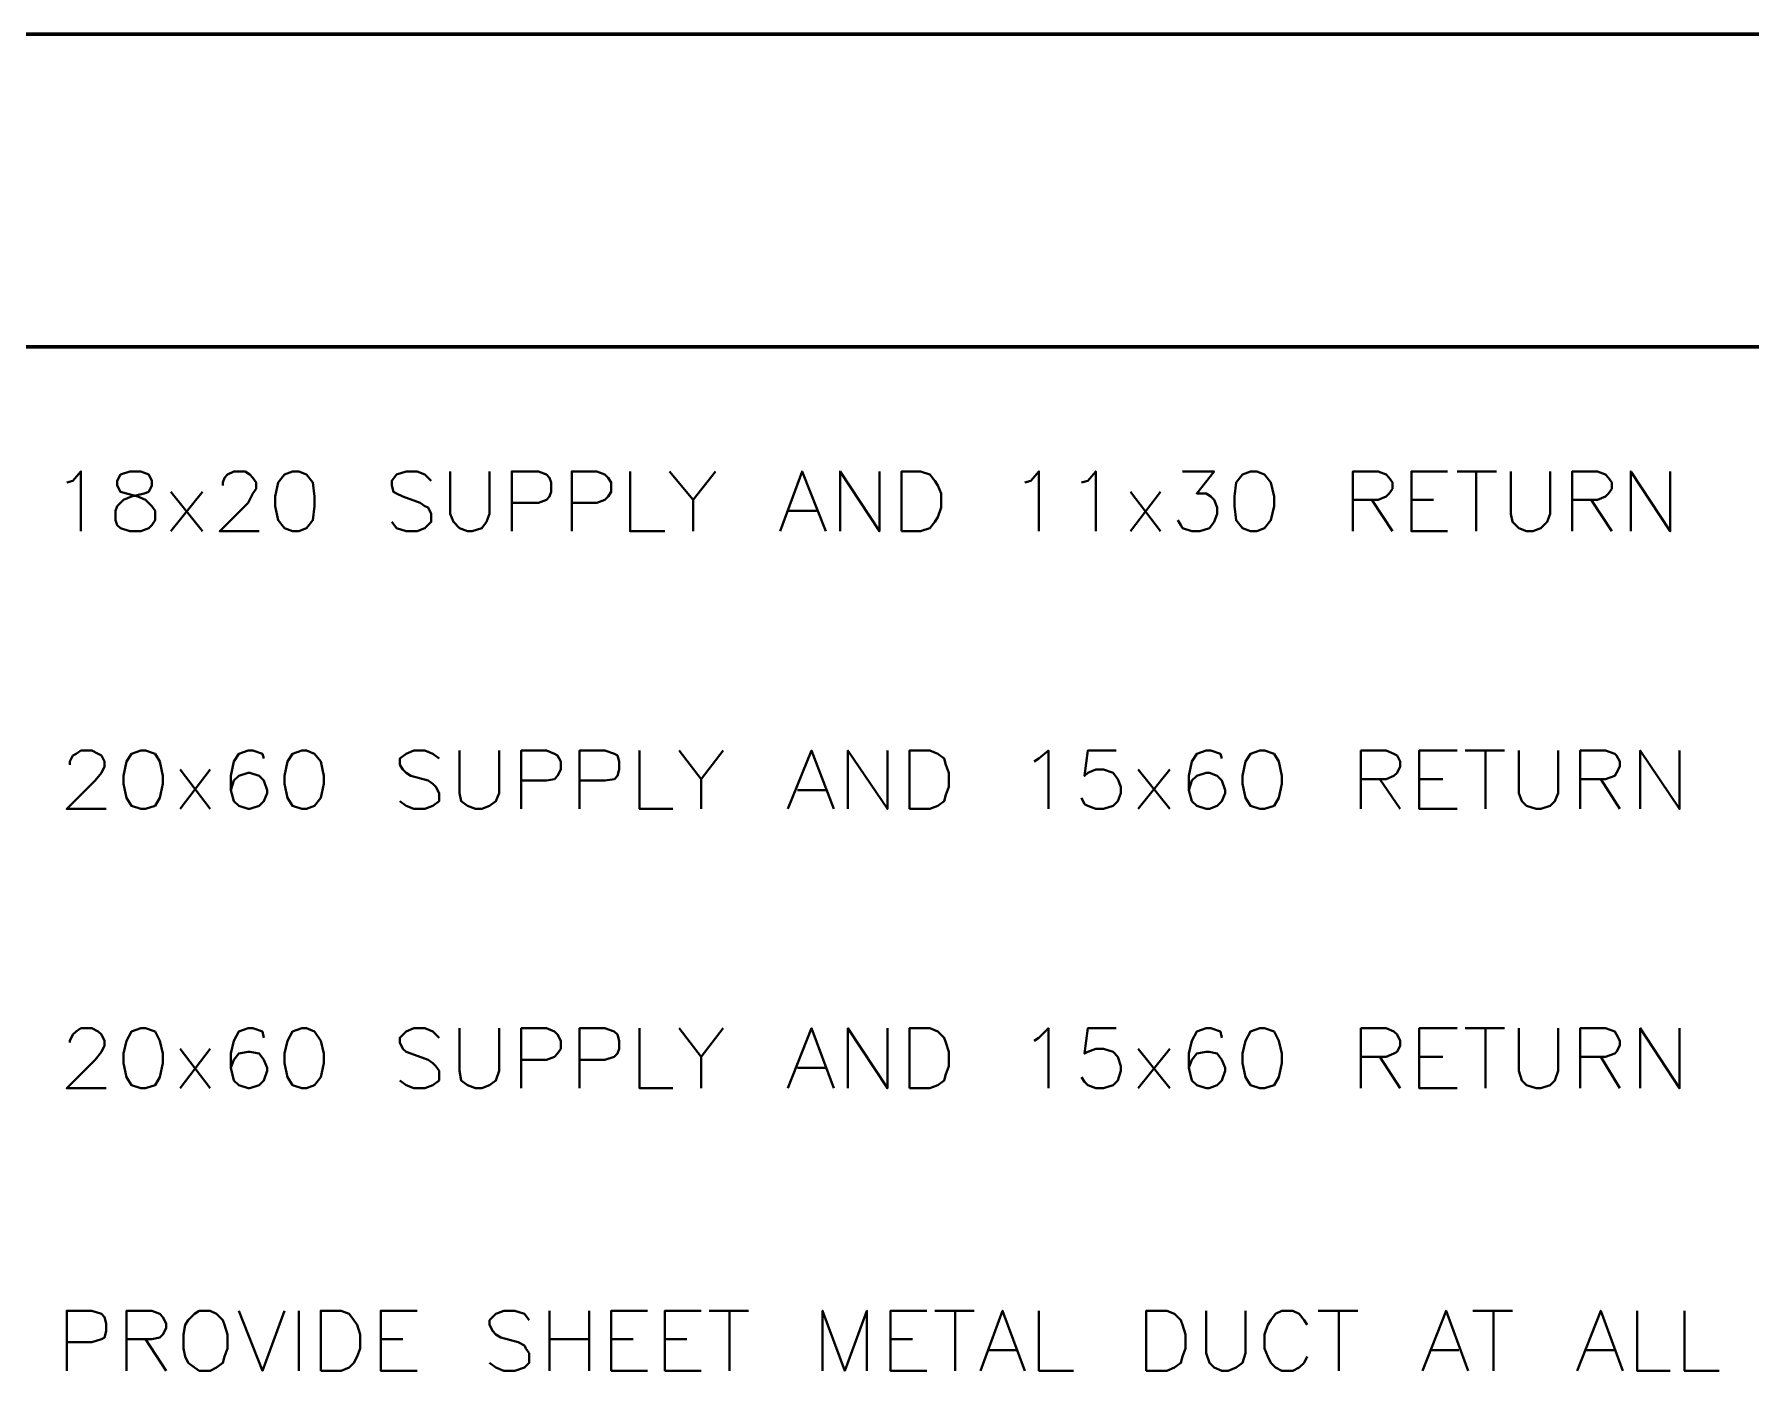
# Model space of a CAD drawing. Header units: inches. Extents: x 5 to 516, y -193 to 129.
# Drawn here: x 381.27 to 392.15, y -163.57 to -155.1 of the extents above; entities that cross this region are included whole.
import ezdxf

# ---------------------------------------------------------------- set-up
doc = ezdxf.new("R2010")
doc.units = ezdxf.units.IN
doc.header["$MEASUREMENT"] = 0
doc.layers.add('PDF10_Geometry', color=7, linetype='Continuous')

msp = doc.modelspace()

# ---------------------------------------------------------------- linework, layer by layer
at = {"layer": 'PDF10_Geometry', "lineweight": 60}
for points in [[(357.0896039, -155.0962878), (450.1758235, -155.0962878)], [(357.0896039, -157.0762074), (450.1758235, -157.0762074)]]:
    msp.add_lwpolyline(points, dxfattribs=at)
at = {"layer": 'PDF10_Geometry', "lineweight": 40}
for points in [[(381.47861, -157.9361759), (381.5186084, -157.9261763), (381.5686064, -157.8661787), (381.5686064, -158.2461633)], [(382.4685732, -157.9561751), (382.4685732, -157.9361759), (382.4785728, -157.9061771), (382.498572, -157.8861779), (382.5385704, -157.8661787), (382.6085675, -157.8661787), (382.6385663, -157.8861779), (382.6585655, -157.9061771), (382.6785647, -157.9361759), (382.6785647, -157.9761742), (382.6585655, -158.006173), (382.6285667, -158.0661706), (382.448574, -158.2461633), (382.6985639, -158.2461633)], [(383.7885196, -157.9261763), (383.7485212, -157.8861779), (383.6985232, -157.8661787), (383.6285261, -157.8661787), (383.5685285, -157.8861779), (383.5385297, -157.9261763), (383.5385297, -157.9561751), (383.5485293, -157.9961734), (383.5685285, -158.006173), (383.6085269, -158.0261722), (383.7185224, -158.0661706), (383.7485212, -158.0861698), (383.7685204, -158.0961694), (383.7885196, -158.1361677), (383.7885196, -158.1861657), (383.7485212, -158.2261641), (383.6985232, -158.2461633), (383.6285261, -158.2461633), (383.5685285, -158.2261641), (383.5385297, -158.1861657)], [(383.9085147, -157.8661787), (383.9085147, -158.1361677), (383.9285139, -158.1861657), (383.9685123, -158.2261641), (384.0185102, -158.2461633), (384.048509, -158.2461633), (384.1085066, -158.2261641), (384.1385054, -158.1861657), (384.1585046, -158.1361677), (384.1585046, -157.8661787)], [(384.2984955, -158.2461633), (384.2984955, -157.8661787), (384.4684886, -157.8661787), (384.5184866, -157.8861779), (384.5384857, -157.9061771), (384.5484853, -157.9361759), (384.5484853, -157.9961734), (384.5384857, -158.0261722), (384.5184866, -158.0461714), (384.4684886, -158.0661706), (384.2984955, -158.0661706)], [(384.6784801, -158.2461633), (384.6784801, -157.8661787), (384.8384736, -157.8661787), (384.8884715, -157.8861779), (384.9084707, -157.9061771), (384.9284699, -157.9361759), (384.9284699, -157.9961734), (384.9084707, -158.0261722), (384.8884715, -158.0461714), (384.8384736, -158.0661706), (384.6784801, -158.0661706)], [(385.0484684, -157.8661787), (385.0484684, -158.2461633), (385.2684595, -158.2461633)], [(385.2984549, -157.8661787), (385.4484488, -158.0461714), (385.4484488, -158.2461633)], [(385.5884465, -157.8661787), (385.4484522, -158.0461714)], [(385.9984265, -158.2461633), (386.1384208, -157.8661787), (386.2884147, -158.2461633)], [(386.378411, -158.2461633), (386.378411, -157.8661787), (386.6284009, -158.2461633), (386.6284009, -157.8661787)], [(387.5483669, -157.9361759), (387.5883653, -157.9261763), (387.6383632, -157.8661787), (387.6383632, -158.2461633)], [(387.9083523, -157.9361759), (387.9483507, -157.9261763), (387.9983486, -157.8661787), (387.9983486, -158.2461633)], [(388.5483263, -157.8661787), (388.7483182, -157.8661787), (388.6383226, -158.006173), (388.6983202, -158.006173), (388.728319, -158.0261722), (388.7483182, -158.0461714), (388.7683174, -158.0961694), (388.7683174, -158.1361677), (388.7483182, -158.1861657), (388.7183194, -158.2261641), (388.6583218, -158.2461633), (388.6083238, -158.2461633), (388.5483263, -158.2261641), (388.5383267, -158.2061649), (388.5183275, -158.1761661)], [(389.6282824, -158.2461633), (389.6282824, -157.8661787), (389.7882759, -157.8661787), (389.8382739, -157.8861779), (389.8582731, -157.9061771), (389.8782723, -157.9361759), (389.8782723, -157.9761742), (389.8582731, -158.006173), (389.8382739, -158.0261722), (389.7882759, -158.0461714), (389.6282824, -158.0461714)], [(390.2282547, -158.2461633), (389.998264, -158.2461633), (389.998264, -157.8661787), (390.2282547, -157.8661787)], [(390.2882556, -157.8661787), (390.5382455, -157.8661787)], [(390.4082508, -157.8661787), (390.4082508, -158.2461633)], [(390.6282418, -157.8661787), (390.6282418, -158.1361677), (390.6382414, -158.1861657), (390.6782398, -158.2261641), (390.7282378, -158.2461633), (390.7682361, -158.2461633), (390.8182341, -158.2261641), (390.8582325, -158.1861657), (390.8782317, -158.1361677), (390.8782317, -157.8661787)], [(391.0182226, -158.2461633), (391.0182226, -157.8661787), (391.1782161, -157.8661787), (391.2282141, -157.8861779), (391.2482132, -157.9061771), (391.2682124, -157.9361759), (391.2682124, -157.9761742), (391.2482132, -158.006173), (391.2282141, -158.0261722), (391.1782161, -158.0461714), (391.0182226, -158.0461714)], [(391.388211, -158.2461633), (391.388211, -157.8661787), (391.6382008, -158.2461633), (391.6382008, -157.8661787)], [(382.1385832, -157.9961734), (382.3385751, -158.2461633)], [(382.3385751, -157.9961734), (382.1385832, -158.2461633)], [(388.2183363, -157.9961734), (388.4083286, -158.2461633)], [(388.408332, -157.9961734), (388.2183397, -158.2461633)], [(389.7482776, -158.0461714), (389.8782723, -158.2461633)], [(389.998264, -158.0461714), (390.1382583, -158.0461714)], [(391.1382177, -158.0461714), (391.2682124, -158.2461633)], [(386.0484278, -158.1161686), (386.2284205, -158.1161686)], [(381.4986092, -159.7261032), (381.4986092, -159.706104), (381.5186084, -159.6661056), (381.5386076, -159.656106), (381.5686064, -159.6361068), (381.6386035, -159.6361068), (381.6786019, -159.656106), (381.6986011, -159.6661056), (381.7186003, -159.706104), (381.7186003, -159.7361028), (381.6986011, -159.7761011), (381.6586027, -159.8260991), (381.47861, -160.0060918), (381.7285999, -160.0060918)], [(382.7285626, -159.6861048), (382.718563, -159.656106), (382.6585655, -159.6361068), (382.6285667, -159.6361068), (382.5685691, -159.656106), (382.5385704, -159.706104), (382.5185712, -159.7961003), (382.5185712, -159.8860967), (382.5385704, -159.9560938), (382.5685691, -159.9860926), (382.6285667, -160.0060918), (382.6385663, -160.0060918), (382.6985639, -159.9860926), (382.7285626, -159.9560938), (382.7485618, -159.9060959), (382.7485618, -159.8860967), (382.7285626, -159.8260991), (382.6985639, -159.7961003), (382.6385663, -159.7761011), (382.6285667, -159.7761011), (382.5685691, -159.7961003), (382.5385704, -159.8260991), (382.5185712, -159.8860967)], [(383.8385142, -159.6861048), (383.7985158, -159.656106), (383.7485178, -159.6361068), (383.6785207, -159.6361068), (383.6285227, -159.656106), (383.5885243, -159.6861048), (383.5885243, -159.7261032), (383.6085235, -159.756102), (383.6285227, -159.7761011), (383.6585215, -159.7961003), (383.768517, -159.8260991), (383.7985158, -159.8460983), (383.818515, -159.8660975), (383.8385142, -159.9060959), (383.8385142, -159.9560938), (383.7985158, -159.9860926), (383.7485178, -160.0060918), (383.6785207, -160.0060918), (383.6285227, -159.9860926), (383.5885243, -159.9560938)], [(383.9685123, -159.6361068), (383.9685123, -159.9060959), (383.9785119, -159.9560938), (384.0185102, -159.9860926), (384.0685082, -160.0060918), (384.1085066, -160.0060918), (384.1585046, -159.9860926), (384.1985029, -159.9560938), (384.2185021, -159.9060959), (384.2185021, -159.6361068)], [(384.3584931, -160.0060918), (384.3584931, -159.6361068), (384.5184866, -159.6361068), (384.5684845, -159.656106), (384.5884837, -159.6661056), (384.6084829, -159.706104), (384.6084829, -159.756102), (384.5884837, -159.7961003), (384.5684845, -159.8160995), (384.5184866, -159.8260991), (384.3584931, -159.8260991)], [(384.7284814, -160.0060918), (384.7284814, -159.6361068), (384.8884749, -159.6361068), (384.9484725, -159.656106), (384.9684717, -159.6661056), (384.9784713, -159.706104), (384.9784713, -159.756102), (384.9684717, -159.7961003), (384.9484725, -159.8160995), (384.8884749, -159.8260991), (384.7284814, -159.8260991)], [(385.108466, -159.6361068), (385.108466, -160.0060918), (385.3184575, -160.0060918)], [(385.3584524, -159.6361068), (385.4984468, -159.8160995), (385.4984468, -160.0060918)], [(385.6384411, -159.6361068), (385.4984468, -159.8160995)], [(386.0484278, -160.0060918), (386.1984217, -159.6361068), (386.338416, -160.0060918)], [(386.4284124, -160.0060918), (386.4284124, -159.6361068), (386.6784022, -160.0060918), (386.6784022, -159.6361068)], [(387.6083645, -159.706104), (387.6383632, -159.6861048), (387.6983608, -159.6361068), (387.6983608, -160.0060918)], [(388.1283433, -159.6361068), (387.9483507, -159.6361068), (387.9283515, -159.7961003), (387.9483507, -159.7761011), (387.9983486, -159.756102), (388.0483466, -159.756102), (388.1083442, -159.7761011), (388.1383429, -159.8160995), (388.1583421, -159.8660975), (388.1583421, -159.9060959), (388.1383429, -159.9560938), (388.1083442, -159.9860926), (388.0483466, -160.0060918), (387.9983486, -160.0060918), (387.9483507, -159.9860926), (387.9283515, -159.976093), (387.9083523, -159.9360946)], [(388.7983127, -159.6861048), (388.7883131, -159.656106), (388.7283156, -159.6361068), (388.6983168, -159.6361068), (388.6383192, -159.656106), (388.6083205, -159.706104), (388.5883213, -159.7961003), (388.5883213, -159.8860967), (388.6083205, -159.9560938), (388.6383192, -159.9860926), (388.6983168, -160.0060918), (388.718316, -160.0060918), (388.768314, -159.9860926), (388.7983127, -159.9560938), (388.8183119, -159.9060959), (388.8183119, -159.8860967), (388.7983127, -159.8260991), (388.768314, -159.7961003), (388.718316, -159.7761011), (388.6983168, -159.7761011), (388.6383192, -159.7961003), (388.6083205, -159.8260991), (388.5883213, -159.8860967)], [(389.678277, -160.0060918), (389.678277, -159.6361068), (389.8382705, -159.6361068), (389.8882685, -159.656106), (389.9082677, -159.6661056), (389.9282669, -159.706104), (389.9282669, -159.7361028), (389.9082677, -159.7761011), (389.8882685, -159.7961003), (389.8382705, -159.8160995), (389.678277, -159.8160995)], [(390.2882556, -160.0060918), (390.0482654, -160.0060918), (390.0482654, -159.6361068), (390.2882556, -159.6361068)], [(390.3382502, -159.6361068), (390.5882401, -159.6361068)], [(390.4682483, -159.6361068), (390.4682483, -160.0060918)], [(390.6782432, -159.6361068), (390.6782432, -159.9060959), (390.6982424, -159.9560938), (390.7282411, -159.9860926), (390.7882387, -160.0060918), (390.8182375, -160.0060918), (390.8782351, -159.9860926), (390.9082338, -159.9560938), (390.928233, -159.9060959), (390.928233, -159.6361068)], [(391.0682239, -160.0060918), (391.0682239, -159.6361068), (391.2282175, -159.6361068), (391.288215, -159.656106), (391.2982146, -159.6661056), (391.3182138, -159.706104), (391.3182138, -159.7361028), (391.2982146, -159.7761011), (391.288215, -159.7961003), (391.2282175, -159.8160995), (391.0682239, -159.8160995)], [(391.4482085, -160.0060918), (391.4482085, -159.6361068), (391.6981984, -160.0060918), (391.6981984, -159.6361068)], [(382.1985808, -159.756102), (382.3885731, -160.0060918)], [(382.3885764, -159.756102), (382.1985842, -160.0060918)], [(388.2683377, -159.756102), (388.4683295, -160.0060918)], [(388.4683295, -159.756102), (388.2683377, -160.0060918)], [(389.7982721, -159.8160995), (389.9282669, -160.0060918)], [(390.0482654, -159.8160995), (390.1982593, -159.8160995)], [(391.1982221, -159.8160995), (391.3182172, -160.0060918)], [(386.1084254, -159.8860967), (386.2884181, -159.8860967)], [(381.4985956, -161.4860249), (381.4985956, -161.4760253), (381.5185948, -161.4360269), (381.538594, -161.4160278), (381.5685928, -161.3960286), (381.6385899, -161.3960286), (381.6785883, -161.4160278), (381.6985875, -161.4360269), (381.7185867, -161.4760253), (381.7185867, -161.5060241), (381.6985875, -161.5460225), (381.6585891, -161.5960205), (381.4785964, -161.7760131), (381.7285863, -161.7760131)], [(382.7285491, -161.4560295), (382.7185495, -161.4160312), (382.6585519, -161.396032), (382.6285531, -161.396032), (382.5685556, -161.4160312), (382.5385568, -161.4760287), (382.5185576, -161.5560255), (382.5185576, -161.6460218), (382.5385568, -161.7260186), (382.5685556, -161.7560173), (382.6285531, -161.7760165), (382.6385527, -161.7760165), (382.6985503, -161.7560173), (382.7285491, -161.7260186), (382.7485483, -161.666021), (382.7485483, -161.6460218), (382.7285491, -161.5960238), (382.6985503, -161.5560255), (382.6385527, -161.5460259), (382.6285531, -161.5460259), (382.5685556, -161.5560255), (382.5385568, -161.5960238), (382.5185576, -161.6460218)], [(383.8385006, -161.4560295), (383.7985022, -161.4160312), (383.7485043, -161.396032), (383.6785071, -161.396032), (383.6285091, -161.4160312), (383.5885108, -161.4560295), (383.5885108, -161.4860283), (383.6085099, -161.5260267), (383.6285091, -161.5460259), (383.6585079, -161.5560255), (383.7685034, -161.5960238), (383.7985022, -161.616023), (383.8185014, -161.6360222), (383.8385006, -161.666021), (383.8385006, -161.7260186), (383.7985022, -161.7560173), (383.7485043, -161.7760165), (383.6785071, -161.7760165), (383.6285091, -161.7560173), (383.5885108, -161.7260186)], [(383.9684987, -161.396032), (383.9684987, -161.666021), (383.9784983, -161.7260186), (384.0184967, -161.7560173), (384.0684947, -161.7760165), (384.108493, -161.7760165), (384.158491, -161.7560173), (384.1984894, -161.7260186), (384.2184886, -161.666021), (384.2184886, -161.396032)], [(384.3584795, -161.7760165), (384.3584795, -161.396032), (384.518473, -161.396032), (384.568471, -161.4160312), (384.5884701, -161.4360303), (384.6084693, -161.4760287), (384.6084693, -161.5260267), (384.5884701, -161.5560255), (384.568471, -161.5760247), (384.518473, -161.5960238), (384.3584795, -161.5960238)], [(384.7284679, -161.7760165), (384.7284679, -161.396032), (384.8884614, -161.396032), (384.9484589, -161.4160312), (384.9684581, -161.4360303), (384.9784577, -161.4760287), (384.9784577, -161.5260267), (384.9684581, -161.5560255), (384.9484589, -161.5760247), (384.8884614, -161.5960238), (384.7284679, -161.5960238)], [(385.1084524, -161.396032), (385.1084524, -161.7760165), (385.3184439, -161.7760165)], [(385.3584389, -161.396032), (385.4984332, -161.5760247), (385.4984332, -161.7760165)], [(385.6384275, -161.396032), (385.4984332, -161.5760247)], [(386.0484142, -161.7760165), (386.1984082, -161.396032), (386.3384025, -161.7760165)], [(386.4283988, -161.7760165), (386.4283988, -161.396032), (386.6783887, -161.7760165), (386.6783887, -161.396032)], [(387.6083509, -161.4760287), (387.6383497, -161.4560295), (387.6983472, -161.396032), (387.6983472, -161.7760165)], [(388.1283298, -161.396032), (387.9483371, -161.396032), (387.9283379, -161.5560255), (387.9483371, -161.5460259), (387.9983351, -161.5260267), (388.048333, -161.5260267), (388.1083306, -161.5460259), (388.1383294, -161.5760247), (388.1583286, -161.6360222), (388.1583286, -161.666021), (388.1383294, -161.7260186), (388.1083306, -161.7560173), (388.048333, -161.7760165), (387.9983351, -161.7760165), (387.9483371, -161.7560173), (387.9283379, -161.7360182), (387.9083387, -161.7060194)], [(388.7982992, -161.4560295), (388.7882996, -161.4160312), (388.728302, -161.396032), (388.6983032, -161.396032), (388.6383057, -161.4160312), (388.6083069, -161.4760287), (388.5883077, -161.5560255), (388.5883077, -161.6460218), (388.6083069, -161.7260186), (388.6383057, -161.7560173), (388.6983032, -161.7760165), (388.7183024, -161.7760165), (388.7683004, -161.7560173), (388.7982992, -161.7260186), (388.8182984, -161.666021), (388.8182984, -161.6460218), (388.7982992, -161.5960238), (388.7683004, -161.5560255), (388.7183024, -161.5460259), (388.6983032, -161.5460259), (388.6383057, -161.5560255), (388.6083069, -161.5960238), (388.5883077, -161.6460218)], [(389.6782634, -161.7760165), (389.6782634, -161.396032), (389.8382569, -161.396032), (389.8882549, -161.4160312), (389.9082541, -161.4360303), (389.9282533, -161.4760287), (389.9282533, -161.5060275), (389.9082541, -161.5460259), (389.8882549, -161.5560255), (389.8382569, -161.5760247), (389.6782634, -161.5760247)], [(390.2882421, -161.7760165), (390.0482518, -161.7760165), (390.0482518, -161.396032), (390.2882421, -161.396032)], [(390.3382366, -161.396032), (390.5882265, -161.396032)], [(390.4682348, -161.396032), (390.4682348, -161.7760165)], [(390.6782296, -161.396032), (390.6782296, -161.666021), (390.6982288, -161.7260186), (390.7282276, -161.7560173), (390.7882251, -161.7760165), (390.8182239, -161.7760165), (390.8782215, -161.7560173), (390.9082203, -161.7260186), (390.9282195, -161.666021), (390.9282195, -161.396032)], [(391.0682104, -161.7760165), (391.0682104, -161.396032), (391.2282039, -161.396032), (391.2882015, -161.4160312), (391.298201, -161.4360303), (391.3182002, -161.4760287), (391.3182002, -161.5060275), (391.298201, -161.5460259), (391.2882015, -161.5560255), (391.2282039, -161.5760247), (391.0682104, -161.5760247)], [(391.448195, -161.7760165), (391.448195, -161.396032), (391.6981848, -161.7760165), (391.6981848, -161.396032)], [(382.1985672, -161.5260233), (382.3885595, -161.7760131)], [(382.3885629, -161.5260233), (382.1985706, -161.7760131)], [(388.2683241, -161.5260233), (388.468316, -161.7760131)], [(388.468316, -161.5260233), (388.2683241, -161.7760131)], [(389.7982586, -161.5760247), (389.9282533, -161.7760165)], [(390.0482518, -161.5760247), (390.1982457, -161.5760247)], [(391.1982085, -161.5760247), (391.3182036, -161.7760165)], [(386.1084118, -161.6460184), (386.2884045, -161.6460184)], [(381.47861, -163.5659472), (381.47861, -163.1859627), (381.6386035, -163.1859627), (381.6986011, -163.2059618), (381.7186003, -163.225961), (381.7285999, -163.2659594), (381.7285999, -163.3159574), (381.7186003, -163.3559558), (381.6986011, -163.3659554), (381.6386035, -163.3859545), (381.47861, -163.3859545)], [(381.8585946, -163.5659472), (381.8585946, -163.1859627), (382.0185881, -163.1859627), (382.068586, -163.2059618), (382.0885852, -163.225961), (382.1085844, -163.2659594), (382.1085844, -163.2959582), (382.0885852, -163.3359566), (382.068586, -163.3559558), (382.0185881, -163.3659554), (381.8585946, -163.3659554)], [(382.5685691, -163.1859627), (382.718563, -163.5659472), (382.8585574, -163.1859627)], [(382.9485537, -163.1859627), (382.9485537, -163.5659472)], [(383.6985232, -163.5659472), (383.4685326, -163.5659472), (383.4685326, -163.1859627), (383.6985232, -163.1859627)], [(384.4084944, -163.2459602), (384.3784956, -163.2059618), (384.3184981, -163.1859627), (384.2485009, -163.1859627), (384.1985029, -163.2059618), (384.1585046, -163.2459602), (384.1585046, -163.275959), (384.1785038, -163.3159574), (384.1985029, -163.3359566), (384.2285017, -163.3559558), (384.3384973, -163.3859545), (384.3784956, -163.4059537), (384.3884952, -163.4259529), (384.4084944, -163.4559517), (384.4084944, -163.5159493), (384.3784956, -163.545948), (384.3184981, -163.5659472), (384.2485009, -163.5659472), (384.1985029, -163.545948), (384.1585046, -163.5159493)], [(384.5384857, -163.1859627), (384.5384857, -163.5659472)], [(384.788479, -163.1859627), (384.788479, -163.5659472)], [(385.158464, -163.5659472), (384.9284733, -163.5659472), (384.9284733, -163.1859627), (385.158464, -163.1859627)], [(385.4984501, -163.5659472), (385.2684595, -163.5659472), (385.2684595, -163.1859627), (385.4984501, -163.1859627)], [(385.5484481, -163.1859627), (385.798438, -163.1859627)], [(385.6784394, -163.1859627), (385.6784394, -163.5659472)], [(386.2684189, -163.5659472), (386.2684189, -163.1859627), (386.4084132, -163.5659472), (386.5484075, -163.1859627), (386.5484075, -163.5659472)], [(386.9283887, -163.5659472), (386.698398, -163.5659472), (386.698398, -163.1859627), (386.9283887, -163.1859627)], [(386.9783867, -163.1859627), (387.2283765, -163.1859627)], [(387.1083848, -163.1859627), (387.1083848, -163.5659472)], [(387.2683783, -163.5659472), (387.4083726, -163.1859627), (387.5483669, -163.5659472)], [(387.6383599, -163.1859627), (387.6383599, -163.5659472), (387.8583509, -163.5659472)], [(388.6983168, -163.1859627), (388.6983168, -163.4559517), (388.718316, -163.5159493), (388.7483148, -163.545948), (388.7983127, -163.5659472), (388.8383111, -163.5659472), (388.8883091, -163.545948), (388.9283075, -163.5159493), (388.9483067, -163.4559517), (388.9483067, -163.1859627)], [(389.3382908, -163.275959), (389.3182916, -163.2459602), (389.2882928, -163.2059618), (389.2482945, -163.1859627), (389.1782973, -163.1859627), (389.1382989, -163.2059618), (389.1083002, -163.2459602), (389.088301, -163.275959), (389.0683018, -163.3359566), (389.0683018, -163.4259529), (389.088301, -163.4759509), (389.1083002, -163.5159493), (389.1382989, -163.545948), (389.1782973, -163.5659472), (389.2482945, -163.5659472), (389.2882928, -163.545948), (389.3182916, -163.5159493), (389.3382908, -163.4759509)], [(389.4082914, -163.1859627), (389.6582812, -163.1859627)], [(389.5382827, -163.1859627), (389.5382827, -163.5659472)], [(390.0682646, -163.5659472), (390.2182585, -163.1859627), (390.3582528, -163.5659472)], [(390.3882516, -163.1859627), (390.6382414, -163.1859627)], [(390.5182497, -163.1859627), (390.5182497, -163.5659472)], [(391.0482248, -163.5659472), (391.1982187, -163.1859627), (391.338213, -163.5659472)], [(391.4282093, -163.1859627), (391.4282093, -163.5659472), (391.6382008, -163.5659472)], [(391.7281971, -163.1859627), (391.7281971, -163.5659472), (391.9481882, -163.5659472)], [(381.9785897, -163.3659554), (382.1085844, -163.5659472)], [(383.4685326, -163.3659554), (383.6085269, -163.3659554)], [(384.5384857, -163.3659554), (384.7884756, -163.3659554)], [(384.9284733, -163.3659554), (385.0684676, -163.3659554)], [(385.2684595, -163.3659554), (385.4084538, -163.3659554)], [(386.698398, -163.3659554), (386.8383923, -163.3659554)], [(387.3183728, -163.4359525), (387.4983655, -163.4359525)], [(390.1282621, -163.4359525), (390.2982552, -163.4359525)], [(391.1082223, -163.4359525), (391.288215, -163.4359525)]]:
    msp.add_lwpolyline(points, dxfattribs=at)
for points in [[(381.8785938, -157.8661787), (381.8185962, -157.8861779), (381.798597, -157.9261763), (381.798597, -157.9561751), (381.8185962, -157.9961734), (381.8585946, -158.006173), (381.9285917, -158.0261722), (381.9785897, -158.0461714), (382.0185881, -158.0861698), (382.0385873, -158.1161686), (382.0385873, -158.1761661), (382.0185881, -158.2061649), (381.9985889, -158.2261641), (381.9485909, -158.2461633), (381.8785938, -158.2461633), (381.8185962, -158.2261641), (381.798597, -158.2061649), (381.7885974, -158.1761661), (381.7885974, -158.1161686), (381.798597, -158.0861698), (381.8385954, -158.0461714), (381.8885934, -158.0261722), (381.9685901, -158.006173), (381.9985889, -157.9961734), (382.0185881, -157.9561751), (382.0185881, -157.9261763), (381.9985889, -157.8861779), (381.9485909, -157.8661787)], [(382.9085553, -157.8661787), (382.8585574, -157.8861779), (382.818559, -157.9361759), (382.7985598, -158.0261722), (382.7985598, -158.0861698), (382.818559, -158.1761661), (382.8585574, -158.2261641), (382.9085553, -158.2461633), (382.9485537, -158.2461633), (382.9985517, -158.2261641), (383.03855, -158.1761661), (383.0485496, -158.0861698), (383.0485496, -158.0261722), (383.03855, -157.9361759), (382.9985517, -157.8861779), (382.9485537, -157.8661787)], [(386.7683986, -158.2461633), (386.7683986, -157.8661787), (386.8883937, -157.8661787), (386.9483913, -157.8861779), (386.97839, -157.9261763), (386.9983892, -157.9561751), (387.0183884, -158.006173), (387.0183884, -158.0961694), (386.9983892, -158.1561669), (386.97839, -158.1861657), (386.9483913, -158.2261641), (386.8883937, -158.2461633)], [(388.9783054, -157.8661787), (388.9283075, -157.8861779), (388.8883091, -157.9361759), (388.8783095, -158.0261722), (388.8783095, -158.0861698), (388.8883091, -158.1761661), (388.9283075, -158.2261641), (388.9783054, -158.2461633), (389.0183038, -158.2461633), (389.0683018, -158.2261641), (389.1083002, -158.1761661), (389.1282993, -158.0861698), (389.1282993, -158.0261722), (389.1083002, -157.9361759), (389.0683018, -157.8861779), (389.0183038, -157.8661787)], [(381.9485943, -159.6361068), (381.8885967, -159.656106), (381.858598, -159.706104), (381.8385988, -159.7961003), (381.8385988, -159.8460983), (381.858598, -159.9360946), (381.8885967, -159.9860926), (381.9485943, -160.0060918), (381.9785931, -160.0060918), (382.0385907, -159.9860926), (382.0685894, -159.9360946), (382.0885886, -159.8460983), (382.0885886, -159.7961003), (382.0685894, -159.706104), (382.0385907, -159.656106), (381.9785931, -159.6361068)], [(382.9685529, -159.6361068), (382.9085553, -159.656106), (382.8785565, -159.706104), (382.8585574, -159.7961003), (382.8585574, -159.8460983), (382.8785565, -159.9360946), (382.9085553, -159.9860926), (382.9685529, -160.0060918), (382.9985517, -160.0060918), (383.0485496, -159.9860926), (383.088548, -159.9360946), (383.1085472, -159.8460983), (383.1085472, -159.7961003), (383.088548, -159.706104), (383.0485496, -159.656106), (382.9985517, -159.6361068)], [(386.8183932, -160.0060918), (386.8183932, -159.6361068), (386.9483879, -159.6361068), (386.9983858, -159.656106), (387.0383842, -159.6861048), (387.0483838, -159.7261032), (387.068383, -159.7761011), (387.068383, -159.8660975), (387.0483838, -159.9160955), (387.0383842, -159.9560938), (386.9983858, -159.9860926), (386.9483879, -160.0060918)], [(389.038303, -159.6361068), (388.9783054, -159.656106), (388.9483067, -159.706104), (388.9283075, -159.7961003), (388.9283075, -159.8460983), (388.9483067, -159.9360946), (388.9783054, -159.9860926), (389.038303, -160.0060918), (389.0683018, -160.0060918), (389.1282993, -159.9860926), (389.1582981, -159.9360946), (389.1782973, -159.8460983), (389.1782973, -159.7961003), (389.1582981, -159.706104), (389.1282993, -159.656106), (389.0683018, -159.6361068)], [(381.9485807, -161.396032), (381.8885832, -161.4160312), (381.8585844, -161.4760287), (381.8385852, -161.5560255), (381.8385852, -161.616023), (381.8585844, -161.7060194), (381.8885832, -161.7560173), (381.9485807, -161.7760165), (381.9785795, -161.7760165), (382.0385771, -161.7560173), (382.0685759, -161.7060194), (382.0885751, -161.616023), (382.0885751, -161.5560255), (382.0685759, -161.4760287), (382.0385771, -161.4160312), (381.9785795, -161.396032)], [(382.9685393, -161.396032), (382.9085418, -161.4160312), (382.878543, -161.4760287), (382.8585438, -161.5560255), (382.8585438, -161.616023), (382.878543, -161.7060194), (382.9085418, -161.7560173), (382.9685393, -161.7760165), (382.9985381, -161.7760165), (383.0485361, -161.7560173), (383.0885345, -161.7060194), (383.1085336, -161.616023), (383.1085336, -161.5560255), (383.0885345, -161.4760287), (383.0485361, -161.4160312), (382.9985381, -161.396032)], [(386.8183796, -161.7760165), (386.8183796, -161.396032), (386.9483743, -161.396032), (386.9983723, -161.4160312), (387.0383707, -161.4560295), (387.0483702, -161.4860283), (387.0683694, -161.5460259), (387.0683694, -161.6360222), (387.0483702, -161.6860202), (387.0383707, -161.7260186), (386.9983723, -161.7560173), (386.9483743, -161.7760165)], [(389.0382894, -161.396032), (388.9782919, -161.4160312), (388.9482931, -161.4760287), (388.9282939, -161.5560255), (388.9282939, -161.616023), (388.9482931, -161.7060194), (388.9782919, -161.7560173), (389.0382894, -161.7760165), (389.0682882, -161.7760165), (389.1282858, -161.7560173), (389.1582846, -161.7060194), (389.1782837, -161.616023), (389.1782837, -161.5560255), (389.1582846, -161.4760287), (389.1282858, -161.4160312), (389.0682882, -161.396032)], [(382.3185759, -163.1859627), (382.2885771, -163.2059618), (382.2485787, -163.2459602), (382.2285796, -163.275959), (382.21858, -163.3359566), (382.21858, -163.4259529), (382.2285796, -163.4759509), (382.2485787, -163.5159493), (382.2885771, -163.545948), (382.3185759, -163.5659472), (382.3885731, -163.5659472), (382.4285714, -163.545948), (382.4685698, -163.5159493), (382.4785694, -163.4759509), (382.4985686, -163.4259529), (382.4985686, -163.3359566), (382.4785694, -163.275959), (382.4685698, -163.2459602), (382.4285714, -163.2059618), (382.3885731, -163.1859627)], [(383.088548, -163.5659472), (383.088548, -163.1859627), (383.2185427, -163.1859627), (383.2685407, -163.2059618), (383.2985395, -163.2459602), (383.3185387, -163.275959), (383.3385379, -163.3359566), (383.3385379, -163.4259529), (383.3185387, -163.4759509), (383.2985395, -163.5159493), (383.2685407, -163.545948), (383.2185427, -163.5659472)], [(388.3183322, -163.5659472), (388.3183322, -163.1859627), (388.448327, -163.1859627), (388.4983249, -163.2059618), (388.5383233, -163.2459602), (388.5483229, -163.275959), (388.5683221, -163.3359566), (388.5683221, -163.4259529), (388.5483229, -163.4759509), (388.5383233, -163.5159493), (388.4983249, -163.545948), (388.448327, -163.5659472)]]:
    msp.add_lwpolyline(points, close=True, dxfattribs=at)

doc.saveas('drawing.dxf')
